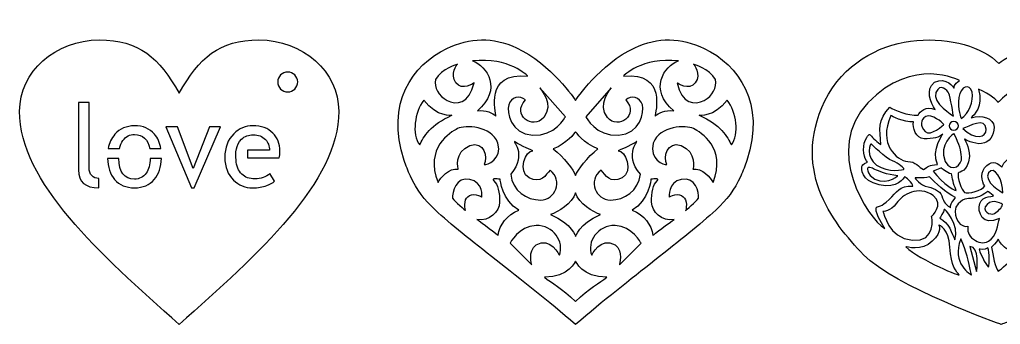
# Model space of a CAD drawing. Header units: centimetres. Extents: x 1 to 127, y -92 to 6.
# Drawn here: x 1.5 to 35.93, y -5.13 to 5.58 of the extents above; entities that cross this region are included whole.
import ezdxf

# ---------------------------------------------------------------- set-up
doc = ezdxf.new("R2010")
doc.units = ezdxf.units.CM
doc.header["$MEASUREMENT"] = 0
doc.layers.add('layer 1', color=7, linetype='Continuous')

msp = doc.modelspace()

# ---------------------------------------------------------------- linework, layer by layer
at = {"layer": 'layer 1', "color": 250}
for points, knots in [([(38.44755, -4.07428), (42.09797, -2.4166), (42.41359, 0.36562), (42.27171, 1.39655), (42.27171, 1.39655), (42.14091, 2.25882), (41.82323, 3.19906), (40.51609, 4.14173), (40.51609, 4.14173), (40.37378, 4.24435), (40.19772, 4.3185), (40.01599, 4.41005), (40.01599, 4.41005), (37.68978, 5.58197), (35.88168, 4.04417), (35.88168, 4.04417), (35.88168, 4.04417), (34.71781, 5.18719), (31.34948, 5.40455), (29.89464, 2.96204), (29.89464, 2.96204), (28.48385, 0.38734), (30.03572, -1.5525), (31.12908, -2.68113), (31.12908, -2.68113), (32.22243, -3.80976), (35.96103, -5.13237), (35.96103, -5.13237), (35.96103, -5.13237), (35.96103, -5.13237), (36.31603, -5.02723), (38.44755, -4.07428)], [0, 0, 0, 0, 0.11111111, 0.11111111, 0.11111111, 0.11111111, 0.22222222, 0.22222222, 0.22222222, 0.22222222, 0.33333333, 0.33333333, 0.33333333, 0.33333333, 0.44444444, 0.44444444, 0.44444444, 0.44444444, 0.55555556, 0.55555556, 0.55555556, 0.55555556, 0.66666667, 0.66666667, 0.66666667, 0.66666667, 0.77777778, 0.77777778, 0.77777778, 0.77777778, 1, 1, 1, 1]), ([(1.49795, 2.36764), (1.49795, -0.13237), (4.29894, -2.63238), (7.09992, -5.13237), (7.09992, -5.13237), (9.9009, -2.63238), (12.70188, -0.13237), (12.70188, 2.36764), (12.70188, 2.36764), (12.70188, 3.74764), (11.44707, 4.86763), (9.9009, 4.86763), (9.9009, 4.86763), (8.5004, 4.86763), (7.80014, 4.24263), (7.09992, 2.99262), (7.09992, 2.99262), (6.39968, 4.24263), (5.69942, 4.86763), (4.29894, 4.86763), (4.29894, 4.86763), (2.75277, 4.86763), (1.49795, 3.74764), (1.49795, 2.36764)], [0, 0, 0, 0, 0.14285714, 0.14285714, 0.14285714, 0.14285714, 0.28571429, 0.28571429, 0.28571429, 0.28571429, 0.42857143, 0.42857143, 0.42857143, 0.42857143, 0.57142857, 0.57142857, 0.57142857, 0.57142857, 0.71428571, 0.71428571, 0.71428571, 0.71428571, 1, 1, 1, 1]), ([(16.09592, -1.111), (17.1496, -2.10209), (19.09074, -3.48411), (21.01725, -5.1319), (21.01725, -5.1319), (21.01725, -5.1319), (21.01841, -5.13237), (21.01841, -5.13237), (21.01841, -5.13237), (22.94491, -3.48458), (24.8834, -2.10209), (25.9371, -1.111), (25.9371, -1.111), (26.32865, -0.74273), (26.59554, -0.40896), (26.81472, 0.07661), (26.81472, 0.07661), (26.90053, 0.2667), (26.97254, 0.45161), (27.03168, 0.63126), (27.03168, 0.63126), (27.6926, 2.63882), (26.74837, 3.98926), (25.53206, 4.56693), (25.53206, 4.56693), (24.71754, 4.95378), (23.91074, 4.97282), (23.09317, 4.59232), (23.09317, 4.59232), (21.86291, 4.01975), (21.03392, 2.76929), (21.0165, 2.7429), (21.0165, 2.7429), (20.99909, 2.76929), (20.17011, 4.01975), (18.93985, 4.59232), (18.93985, 4.59232), (18.12228, 4.97282), (17.31548, 4.95378), (16.50096, 4.56693), (16.50096, 4.56693), (15.28465, 3.98926), (14.34042, 2.63882), (15.00135, 0.63126), (15.00135, 0.63126), (15.06048, 0.45161), (15.13249, 0.2667), (15.2183, 0.07661), (15.2183, 0.07661), (15.43748, -0.40896), (15.70437, -0.74274), (16.09592, -1.111)], [0, 0, 0, 0, 0.07142857, 0.07142857, 0.07142857, 0.07142857, 0.14285714, 0.14285714, 0.14285714, 0.14285714, 0.21428571, 0.21428571, 0.21428571, 0.21428571, 0.28571429, 0.28571429, 0.28571429, 0.28571429, 0.35714286, 0.35714286, 0.35714286, 0.35714286, 0.42857143, 0.42857143, 0.42857143, 0.42857143, 0.5, 0.5, 0.5, 0.5, 0.57142857, 0.57142857, 0.57142857, 0.57142857, 0.64285714, 0.64285714, 0.64285714, 0.64285714, 0.71428571, 0.71428571, 0.71428571, 0.71428571, 0.78571429, 0.78571429, 0.78571429, 0.78571429, 0.85714286, 0.85714286, 0.85714286, 0.85714286, 1, 1, 1, 1]), ([(18.21982, 2.19317), (18.1028, 2.29146), (17.88453, 2.41421), (17.56925, 2.38037), (17.56925, 2.38037), (18.45383, 3.10582), (17.9156, 3.967), (17.39608, 4.1308), (17.39608, 4.1308), (18.69722, 4.27122), (19.33373, 3.59725), (19.33373, 3.59725), (19.33373, 3.59725), (17.7986, 3.75639), (18.22382, 2.28971), (18.21982, 2.19317)], [0, 0, 0, 0, 0.2, 0.2, 0.2, 0.2, 0.4, 0.4, 0.4, 0.4, 0.6, 0.6, 0.6, 0.6, 1, 1, 1, 1]), ([(23.8132, 2.19317), (23.8092, 2.28971), (24.23443, 3.75639), (22.69929, 3.59725), (22.69929, 3.59725), (22.69929, 3.59725), (23.3358, 4.27122), (24.63694, 4.1308), (24.63694, 4.1308), (24.11742, 3.967), (23.57919, 3.10582), (24.46377, 2.38037), (24.46377, 2.38037), (24.14849, 2.41421), (23.93021, 2.29146), (23.8132, 2.19317)], [0, 0, 0, 0, 0.2, 0.2, 0.2, 0.2, 0.4, 0.4, 0.4, 0.4, 0.6, 0.6, 0.6, 0.6, 1, 1, 1, 1]), ([(32.85996, -0.27167), (32.3628, -0.24967), (32.3144, -0.47845), (32.02402, -0.74683), (32.02402, -0.74683), (31.73364, -1.0152), (31.67428, -0.96953), (31.58405, -1.0064), (31.58405, -1.0064), (31.50486, -1.1384), (31.7255, -1.52967), (31.87426, -1.76673), (31.87426, -1.76673), (31.27508, -1.38785), (29.69785, 1.00004), (31.2839, 2.65658), (31.2839, 2.65658), (32.86995, 4.31313), (34.49663, 3.44165), (34.49663, 3.44165), (34.49663, 3.44165), (34.29423, 3.31845), (34.30304, 3.17326), (34.30304, 3.17326), (34.30304, 3.17326), (34.30304, 3.17326), (34.03916, 3.60091), (33.61669, 3.38005), (33.61669, 3.38005), (33.28672, 3.10287), (33.49093, 2.66447), (33.64638, 2.42111), (33.64638, 2.42111), (33.32227, 2.5693), (33.10178, 2.35253), (33.04446, 2.21762), (33.04446, 2.21762), (32.67845, 2.19994), (32.21688, 2.40674), (32.05042, 2.50011), (32.05042, 2.50011), (31.61937, 2.06131), (31.69636, 1.70472), (31.73701, 1.19134), (31.73701, 1.19134), (31.64661, 1.22451), (31.42613, 1.45897), (31.38645, 1.50542), (31.38645, 1.50542), (31.34677, 1.55187), (31.3177, 1.60101), (31.19688, 1.35621), (31.19688, 1.35621), (31.05609, 1.05703), (31.16002, 0.67361), (31.26518, 0.56762), (31.26518, 0.56762), (31.07115, 0.49243), (31.09761, 0.46145), (31.07115, 0.41278), (31.07115, 0.41278), (31.04469, 0.36412), (31.03146, -0.08487), (31.67306, -0.22863), (31.67306, -0.22863), (32.31466, -0.3724), (32.55279, 0.03014), (32.56822, 0.05006), (32.56822, 0.05006), (32.58366, 0.06996), (32.86324, -0.172), (32.85996, -0.27167)], [0, 0, 0, 0, 0.05263158, 0.05263158, 0.05263158, 0.05263158, 0.10526316, 0.10526316, 0.10526316, 0.10526316, 0.15789474, 0.15789474, 0.15789474, 0.15789474, 0.21052632, 0.21052632, 0.21052632, 0.21052632, 0.26315789, 0.26315789, 0.26315789, 0.26315789, 0.31578947, 0.31578947, 0.31578947, 0.31578947, 0.36842105, 0.36842105, 0.36842105, 0.36842105, 0.42105263, 0.42105263, 0.42105263, 0.42105263, 0.47368421, 0.47368421, 0.47368421, 0.47368421, 0.52631579, 0.52631579, 0.52631579, 0.52631579, 0.57894737, 0.57894737, 0.57894737, 0.57894737, 0.63157895, 0.63157895, 0.63157895, 0.63157895, 0.68421053, 0.68421053, 0.68421053, 0.68421053, 0.73684211, 0.73684211, 0.73684211, 0.73684211, 0.78947368, 0.78947368, 0.78947368, 0.78947368, 0.84210526, 0.84210526, 0.84210526, 0.84210526, 0.89473684, 0.89473684, 0.89473684, 0.89473684, 1, 1, 1, 1]), ([(17.45224, 3.35855), (17.29635, 2.60557), (16.82806, 2.57199), (16.50378, 2.73975), (16.50378, 2.73975), (16.20571, 2.89395), (16.04342, 3.20534), (16.09965, 3.47556), (16.09965, 3.47556), (16.3243, 3.85467), (16.8719, 4.01379), (16.8719, 4.01379), (16.8719, 4.01379), (16.8719, 4.01379), (16.5864, 3.66745), (16.81105, 3.36324), (16.81105, 3.36324), (17.0357, 3.05901), (17.45224, 3.35855), (17.45224, 3.35855)], [0, 0, 0, 0, 0.16666667, 0.16666667, 0.16666667, 0.16666667, 0.33333333, 0.33333333, 0.33333333, 0.33333333, 0.5, 0.5, 0.5, 0.5, 0.66666667, 0.66666667, 0.66666667, 0.66666667, 1, 1, 1, 1]), ([(25.52925, 2.73975), (25.20496, 2.57199), (24.73667, 2.60557), (24.58078, 3.35855), (24.58078, 3.35855), (24.58078, 3.35855), (24.99733, 3.05901), (25.22197, 3.36324), (25.22197, 3.36324), (25.44662, 3.66745), (25.16113, 4.01379), (25.16113, 4.01379), (25.16113, 4.01379), (25.16113, 4.01379), (25.70872, 3.85467), (25.93337, 3.47556), (25.93337, 3.47556), (25.9896, 3.20534), (25.82731, 2.89395), (25.52925, 2.73975)], [0, 0, 0, 0, 0.16666667, 0.16666667, 0.16666667, 0.16666667, 0.33333333, 0.33333333, 0.33333333, 0.33333333, 0.5, 0.5, 0.5, 0.5, 0.66666667, 0.66666667, 0.66666667, 0.66666667, 1, 1, 1, 1]), ([(10.56043, 3.38944), (10.56043, 3.5828), (10.71719, 3.73956), (10.91055, 3.73956), (10.91055, 3.73956), (11.10392, 3.73956), (11.26068, 3.5828), (11.26068, 3.38944), (11.26068, 3.38944), (11.26068, 3.19607), (11.10392, 3.03931), (10.91055, 3.03931), (10.91055, 3.03931), (10.71719, 3.03931), (10.56043, 3.19607), (10.56043, 3.38944)], [0, 0, 0, 0, 0.2, 0.2, 0.2, 0.2, 0.4, 0.4, 0.4, 0.4, 0.6, 0.6, 0.6, 0.6, 1, 1, 1, 1]), ([(35.38536, -0.26287), (35.31562, -0.42239), (34.78187, -0.56041), (34.67603, -0.49405), (34.67603, -0.49405), (34.5702, -0.42769), (34.41743, 0.05831), (34.44823, 0.1815), (34.44823, 0.1815), (34.48674, 0.25162), (34.80567, 0.21037), (34.8442, 0.77105), (34.8442, 0.77105), (34.83752, 1.13268), (34.66821, 1.387), (34.66821, 1.387), (34.66821, 1.387), (34.66821, 1.387), (35.00258, 1.18462), (35.27536, 1.22421), (35.27536, 1.22421), (35.54814, 1.26381), (35.71093, 1.497), (35.71093, 1.80498), (35.71093, 1.80498), (35.71093, 2.11294), (35.27535, 2.26679), (34.90138, 2.1304), (34.90138, 2.1304), (34.99703, 2.21961), (35.34127, 2.52066), (35.16978, 3.13367), (35.16978, 3.13367), (35.57014, 2.96208), (35.83852, 2.7333), (35.84821, 2.6654), (35.84821, 2.6654), (35.84821, 2.6654), (36.70291, 3.64346), (38.20084, 3.56416), (38.20084, 3.56416), (37.86413, 3.26048), (37.61587, 2.88733), (37.31681, 2.82129), (37.31681, 2.82129), (36.9516, 2.77736), (36.60856, 2.82145), (36.52047, 2.86088), (36.52047, 2.86088), (36.47647, 2.92689), (36.54247, 2.45612), (37.02642, 2.27133), (37.02642, 2.27133), (37.308, 2.07776), (36.78012, 1.959), (36.55123, 2.01407), (36.55123, 2.01407), (36.52484, 1.8205), (36.56115, 1.63653), (36.48087, 1.4574), (36.48087, 1.4574), (36.39288, 1.25061), (36.29168, 0.88985), (36.33568, 0.75346), (36.33568, 0.75346), (36.22974, 0.7166), (36.05418, 0.5928), (35.98371, 0.39708), (35.98371, 0.39708), (35.85589, 0.52874), (35.68013, 0.64347), (35.45135, 0.44988), (35.45135, 0.44988), (35.22257, 0.2563), (35.26216, -0.11328), (35.38536, -0.26287)], [0, 0, 0, 0, 0.05, 0.05, 0.05, 0.05, 0.1, 0.1, 0.1, 0.1, 0.15, 0.15, 0.15, 0.15, 0.2, 0.2, 0.2, 0.2, 0.25, 0.25, 0.25, 0.25, 0.3, 0.3, 0.3, 0.3, 0.35, 0.35, 0.35, 0.35, 0.4, 0.4, 0.4, 0.4, 0.45, 0.45, 0.45, 0.45, 0.5, 0.5, 0.5, 0.5, 0.55, 0.55, 0.55, 0.55, 0.6, 0.6, 0.6, 0.6, 0.65, 0.65, 0.65, 0.65, 0.7, 0.7, 0.7, 0.7, 0.75, 0.75, 0.75, 0.75, 0.8, 0.8, 0.8, 0.8, 0.85, 0.85, 0.85, 0.85, 0.9, 0.9, 0.9, 0.9, 1, 1, 1, 1]), ([(20.65826, 2.16507), (20.65826, 2.16507), (20.2932, 1.46303), (19.51158, 1.5192), (19.51158, 1.5192), (18.72997, 1.57536), (18.59892, 2.32421), (18.66914, 2.59099), (18.66914, 2.59099), (18.73934, 2.85777), (19.08098, 2.92797), (19.25417, 2.75948), (19.25417, 2.75948), (18.76742, 2.23996), (19.51625, 1.68302), (19.90004, 2.14167), (19.90004, 2.14167), (20.27107, 2.5851), (19.7935, 3.14663), (19.76133, 3.18347), (19.76133, 3.18347), (19.76133, 3.18347), (20.65826, 2.16507), (20.65826, 2.16507)], [0, 0, 0, 0, 0.14285714, 0.14285714, 0.14285714, 0.14285714, 0.28571429, 0.28571429, 0.28571429, 0.28571429, 0.42857143, 0.42857143, 0.42857143, 0.42857143, 0.57142857, 0.57142857, 0.57142857, 0.57142857, 0.71428571, 0.71428571, 0.71428571, 0.71428571, 1, 1, 1, 1]), ([(23.36388, 2.59099), (23.4341, 2.32421), (23.30305, 1.57536), (22.52144, 1.5192), (22.52144, 1.5192), (21.73982, 1.46303), (21.37476, 2.16507), (21.37476, 2.16507), (21.37476, 2.16507), (21.37476, 2.16507), (22.27169, 3.18347), (22.27169, 3.18347), (22.27169, 3.18347), (22.23952, 3.14663), (21.76195, 2.5851), (22.13298, 2.14167), (22.13298, 2.14167), (22.51677, 1.68302), (23.2656, 2.23996), (22.77885, 2.75948), (22.77885, 2.75948), (22.95204, 2.92797), (23.29368, 2.85777), (23.36388, 2.59099)], [0, 0, 0, 0, 0.14285714, 0.14285714, 0.14285714, 0.14285714, 0.28571429, 0.28571429, 0.28571429, 0.28571429, 0.42857143, 0.42857143, 0.42857143, 0.42857143, 0.57142857, 0.57142857, 0.57142857, 0.57142857, 0.71428571, 0.71428571, 0.71428571, 0.71428571, 1, 1, 1, 1]), ([(34.28544, 2.19214), (34.28544, 2.19214), (33.5111, 2.65411), (33.66948, 3.01488), (33.66948, 3.01488), (33.82788, 3.37565), (34.06986, 3.09407), (34.12266, 2.98848), (34.12266, 2.98848), (34.17545, 2.88289), (34.28544, 2.19214), (34.28544, 2.19214)], [0, 0, 0, 0, 0.25, 0.25, 0.25, 0.25, 0.5, 0.5, 0.5, 0.5, 1, 1, 1, 1]), ([(34.93659, 3.03247), (35.01138, 2.7201), (34.8222, 2.27574), (34.55822, 2.10415), (34.55822, 2.10415), (34.55822, 2.10415), (34.42183, 2.42092), (34.47902, 2.8389), (34.47902, 2.8389), (34.53622, 3.25686), (34.8618, 3.34485), (34.93659, 3.03247)], [0, 0, 0, 0, 0.25, 0.25, 0.25, 0.25, 0.5, 0.5, 0.5, 0.5, 1, 1, 1, 1]), ([(4.28489, -0.33188), (3.80314, -0.33188), (3.56225, -0.1211), (3.56225, 0.30111), (3.56225, 0.30111), (3.56225, 0.30111), (3.56225, 2.66716), (3.56225, 2.66716), (3.56225, 2.66716), (3.56225, 2.66716), (3.93561, 2.66716), (3.93561, 2.66716), (3.93561, 2.66716), (3.93561, 2.66716), (3.93561, 0.36401), (3.93561, 0.36401), (3.93561, 0.36401), (3.93561, 0.2516), (3.96772, 0.16327), (4.03198, 0.09836), (4.03198, 0.09836), (4.09686, 0.03346), (4.18117, 0.00135), (4.28489, 0.00135), (4.28489, 0.00135), (4.28489, 0.00135), (4.28489, -0.33188), (4.28489, -0.33188)], [0, 0, 0, 0, 0.125, 0.125, 0.125, 0.125, 0.25, 0.25, 0.25, 0.25, 0.375, 0.375, 0.375, 0.375, 0.5, 0.5, 0.5, 0.5, 0.625, 0.625, 0.625, 0.625, 0.75, 0.75, 0.75, 0.75, 1, 1, 1, 1]), ([(16.67061, 2.21718), (15.94028, 1.90515), (15.66786, 1.44769), (15.54579, 1.17673), (15.54579, 1.17673), (15.25521, 1.54228), (15.36952, 2.33826), (15.68778, 2.75013), (15.68778, 2.75013), (16.1605, 2.13231), (16.67061, 2.21718), (16.67061, 2.21718)], [0, 0, 0, 0, 0.25, 0.25, 0.25, 0.25, 0.5, 0.5, 0.5, 0.5, 1, 1, 1, 1]), ([(26.48723, 1.17673), (26.36516, 1.44769), (26.09274, 1.90515), (25.36241, 2.21718), (25.36241, 2.21718), (25.36241, 2.21718), (25.87252, 2.13231), (26.34524, 2.75013), (26.34524, 2.75013), (26.6635, 2.33826), (26.77781, 1.54228), (26.48723, 1.17673)], [0, 0, 0, 0, 0.25, 0.25, 0.25, 0.25, 0.5, 0.5, 0.5, 0.5, 1, 1, 1, 1]), ([(33.72229, 0.48947), (33.41431, 0.46307), (33.38791, 0.42789), (33.23832, 0.30909), (33.23832, 0.30909), (33.07028, 0.38497), (32.94795, 0.60827), (32.67957, 0.59067), (32.67957, 0.59067), (32.28359, 0.64347), (31.63685, 1.20223), (32.08562, 2.20534), (32.08562, 2.20534), (32.08562, 2.20534), (32.54318, 1.95896), (32.88195, 1.98536), (32.88195, 1.98536), (32.83356, 1.79178), (32.96115, 1.3958), (33.25592, 1.39141), (33.25592, 1.39141), (33.5507, 1.387), (33.81468, 1.4354), (33.91147, 1.55859), (33.91147, 1.55859), (33.91159, 1.55873), (33.50153, 1.01529), (33.72229, 0.48947)], [0, 0, 0, 0, 0.125, 0.125, 0.125, 0.125, 0.25, 0.25, 0.25, 0.25, 0.375, 0.375, 0.375, 0.375, 0.5, 0.5, 0.5, 0.5, 0.625, 0.625, 0.625, 0.625, 0.75, 0.75, 0.75, 0.75, 1, 1, 1, 1]), ([(33.95064, 1.8969), (33.95064, 1.8969), (33.481, 1.45676), (33.29581, 1.64918), (33.29581, 1.64918), (33.11061, 1.84161), (33.10841, 2.06944), (33.31346, 2.17338), (33.31346, 2.17338), (33.5185, 2.27733), (33.89992, 1.96327), (33.95064, 1.8969)], [0, 0, 0, 0, 0.25, 0.25, 0.25, 0.25, 0.5, 0.5, 0.5, 0.5, 1, 1, 1, 1]), ([(35.43449, 1.73324), (35.44552, 1.42359), (35.02438, 1.3329), (34.6108, 1.75554), (34.6108, 1.75554), (34.80864, 1.81772), (35.41882, 2.1732), (35.43449, 1.73324)], [0, 0, 0, 0, 0.33333333, 0.33333333, 0.33333333, 0.33333333, 1, 1, 1, 1]), ([(5.00295, 1.04588), (5.00295, 1.04588), (4.60696, 1.04588), (4.60696, 1.04588), (4.60696, 1.04588), (4.64416, 1.24347), (4.72294, 1.41127), (4.84362, 1.54903), (4.84362, 1.54903), (5.01827, 1.74845), (5.24779, 1.84814), (5.53281, 1.84814), (5.53281, 1.84814), (5.83326, 1.84814), (6.06612, 1.75246), (6.23207, 1.56041), (6.23207, 1.56041), (6.34884, 1.42576), (6.42449, 1.25433), (6.45911, 1.04588), (6.45911, 1.04588), (6.45911, 1.04588), (6.06495, 1.04588), (6.06495, 1.04588), (6.06495, 1.04588), (6.00542, 1.37718), (5.82815, 1.54301), (5.53281, 1.54301), (5.53281, 1.54301), (5.36285, 1.54301), (5.22767, 1.47409), (5.12667, 1.33559), (5.12667, 1.33559), (5.06876, 1.25621), (5.02753, 1.15966), (5.00295, 1.04588)], [0, 0, 0, 0, 0.1, 0.1, 0.1, 0.1, 0.2, 0.2, 0.2, 0.2, 0.3, 0.3, 0.3, 0.3, 0.4, 0.4, 0.4, 0.4, 0.5, 0.5, 0.5, 0.5, 0.6, 0.6, 0.6, 0.6, 0.7, 0.7, 0.7, 0.7, 0.8, 0.8, 0.8, 0.8, 1, 1, 1, 1]), ([(8.55125, 1.81201), (8.55125, 1.81201), (7.62787, -0.33188), (7.62787, -0.33188), (7.62787, -0.33188), (7.62787, -0.33188), (7.5315, -0.33188), (7.5315, -0.33188), (7.5315, -0.33188), (7.5315, -0.33188), (6.6322, 1.81201), (6.6322, 1.81201), (6.6322, 1.81201), (6.6322, 1.81201), (7.04169, 1.81201), (7.04169, 1.81201), (7.04169, 1.81201), (7.04169, 1.81201), (7.59374, 0.34261), (7.59374, 0.34261), (7.59374, 0.34261), (7.59374, 0.34261), (8.16182, 1.81201), (8.16182, 1.81201), (8.16182, 1.81201), (8.16182, 1.81201), (8.55125, 1.81201), (8.55125, 1.81201)], [0, 0, 0, 0, 0.125, 0.125, 0.125, 0.125, 0.25, 0.25, 0.25, 0.25, 0.375, 0.375, 0.375, 0.375, 0.5, 0.5, 0.5, 0.5, 0.625, 0.625, 0.625, 0.625, 0.75, 0.75, 0.75, 0.75, 1, 1, 1, 1]), ([(9.01028, -0.06289), (8.80487, 0.13451), (8.70249, 0.40014), (8.70249, 0.73339), (8.70249, 0.73339), (8.70249, 1.07998), (8.80753, 1.35833), (9.01832, 1.56779), (9.01832, 1.56779), (9.20632, 1.75446), (9.42915, 1.84814), (9.68675, 1.84814), (9.68675, 1.84814), (9.98586, 1.84814), (10.22073, 1.76383), (10.39069, 1.59454), (10.39069, 1.59454), (10.55529, 1.43194), (10.63758, 1.2165), (10.63758, 0.94815), (10.63758, 0.94815), (10.63758, 0.86519), (10.62756, 0.78957), (10.60816, 0.72), (10.60816, 0.72), (10.60816, 0.72), (9.49635, 0.72), (9.49635, 0.72), (9.49635, 0.72), (9.49635, 0.72), (9.49635, 0.98898), (9.49635, 0.98898), (9.49635, 0.98898), (9.49635, 0.98898), (10.26825, 0.98898), (10.26825, 0.98898), (10.26825, 0.98898), (10.26825, 1.14087), (10.22138, 1.26733), (10.12706, 1.36904), (10.12706, 1.36904), (10.02334, 1.47944), (9.88282, 1.535), (9.70484, 1.535), (9.70484, 1.535), (9.5382, 1.535), (9.39904, 1.48079), (9.28663, 1.37306), (9.28663, 1.37306), (9.08465, 1.17985), (9.07354, 0.90376), (9.09819, 0.64387), (9.09819, 0.64387), (9.11088, 0.4351), (9.17711, 0.27176), (9.29733, 0.1539), (9.29733, 0.1539), (9.41642, 0.03881), (9.56901, -0.01872), (9.75569, -0.01872), (9.75569, -0.01872), (9.96846, -0.01872), (10.14579, 0.04418), (10.2883, 0.16995), (10.2883, 0.16995), (10.2883, 0.16995), (10.44488, -0.09902), (10.44488, -0.09902), (10.44488, -0.09902), (10.38736, -0.15656), (10.29903, -0.20675), (10.18059, -0.24889), (10.18059, -0.24889), (10.03137, -0.30445), (9.86544, -0.33188), (9.68276, -0.33188), (9.68276, -0.33188), (9.41844, -0.33188), (9.19429, -0.24221), (9.01028, -0.06289)], [0, 0, 0, 0, 0.04761905, 0.04761905, 0.04761905, 0.04761905, 0.0952381, 0.0952381, 0.0952381, 0.0952381, 0.14285714, 0.14285714, 0.14285714, 0.14285714, 0.19047619, 0.19047619, 0.19047619, 0.19047619, 0.23809524, 0.23809524, 0.23809524, 0.23809524, 0.28571429, 0.28571429, 0.28571429, 0.28571429, 0.33333333, 0.33333333, 0.33333333, 0.33333333, 0.38095238, 0.38095238, 0.38095238, 0.38095238, 0.42857143, 0.42857143, 0.42857143, 0.42857143, 0.47619048, 0.47619048, 0.47619048, 0.47619048, 0.52380952, 0.52380952, 0.52380952, 0.52380952, 0.57142857, 0.57142857, 0.57142857, 0.57142857, 0.61904762, 0.61904762, 0.61904762, 0.61904762, 0.66666667, 0.66666667, 0.66666667, 0.66666667, 0.71428571, 0.71428571, 0.71428571, 0.71428571, 0.76190476, 0.76190476, 0.76190476, 0.76190476, 0.80952381, 0.80952381, 0.80952381, 0.80952381, 0.85714286, 0.85714286, 0.85714286, 0.85714286, 0.9047619, 0.9047619, 0.9047619, 0.9047619, 1, 1, 1, 1]), ([(17.30717, 1.15882), (16.74084, 0.9248), (16.8953, 0.32573), (16.8953, 0.32573), (16.8953, 0.32573), (16.57237, 0.38657), (16.27282, 0.01214), (16.18858, -0.14231), (16.18858, -0.14231), (15.7065, 1.06988), (16.61916, 1.62216), (16.87657, 1.75321), (16.87657, 1.75321), (17.134, 1.88427), (18.056, 1.84682), (18.29002, 1.24306), (18.29002, 1.24306), (18.45383, 0.66739), (17.8996, 0.45686), (17.81263, 0.48485), (17.81263, 0.48485), (17.93899, 0.74227), (17.81263, 1.31794), (17.30717, 1.15882)], [0, 0, 0, 0, 0.14285714, 0.14285714, 0.14285714, 0.14285714, 0.28571429, 0.28571429, 0.28571429, 0.28571429, 0.42857143, 0.42857143, 0.42857143, 0.42857143, 0.57142857, 0.57142857, 0.57142857, 0.57142857, 0.71428571, 0.71428571, 0.71428571, 0.71428571, 1, 1, 1, 1]), ([(25.13772, 0.32573), (25.13772, 0.32573), (25.29218, 0.9248), (24.72585, 1.15882), (24.72585, 1.15882), (24.22039, 1.31794), (24.09403, 0.74227), (24.22039, 0.48485), (24.22039, 0.48485), (24.13342, 0.45686), (23.57919, 0.66739), (23.743, 1.24306), (23.743, 1.24306), (23.97702, 1.84682), (24.89902, 1.88427), (25.15645, 1.75321), (25.15645, 1.75321), (25.41386, 1.62216), (26.32652, 1.06988), (25.84444, -0.14231), (25.84444, -0.14231), (25.76021, 0.01214), (25.46067, 0.38657), (25.13772, 0.32573)], [0, 0, 0, 0, 0.14285714, 0.14285714, 0.14285714, 0.14285714, 0.28571429, 0.28571429, 0.28571429, 0.28571429, 0.42857143, 0.42857143, 0.42857143, 0.42857143, 0.57142857, 0.57142857, 0.57142857, 0.57142857, 0.71428571, 0.71428571, 0.71428571, 0.71428571, 1, 1, 1, 1]), ([(34.29679, 2.00307), (34.38688, 2.00307), (34.45996, 1.93325), (34.45996, 1.84714), (34.45996, 1.84714), (34.45996, 1.76104), (34.38688, 1.69121), (34.29679, 1.69121), (34.29679, 1.69121), (34.2067, 1.69121), (34.13365, 1.76104), (34.13365, 1.84714), (34.13365, 1.84714), (34.13365, 1.93325), (34.2067, 2.00307), (34.29679, 2.00307)], [0, 0, 0, 0, 0.2, 0.2, 0.2, 0.2, 0.4, 0.4, 0.4, 0.4, 0.6, 0.6, 0.6, 0.6, 1, 1, 1, 1]), ([(19.79307, -0.76085), (19.28761, -0.76085), (18.81422, -0.43717), (18.73934, 0.14787), (18.73934, 0.14787), (19.36649, 0.85928), (18.72285, 1.40231), (18.90346, 1.2776), (18.90346, 1.2776), (19.08406, 1.15289), (19.51562, 0.96937), (19.51562, 0.96937), (19.51562, 0.96937), (19.27288, 1.00905), (18.97088, 0.23049), (19.38521, 0.01682), (19.38521, 0.01682), (19.79955, -0.19686), (19.97493, 0.11511), (20.12001, 0.29296), (20.12001, 0.29296), (20.59741, -0.08146), (20.29855, -0.76085), (19.79307, -0.76085)], [0, 0, 0, 0, 0.14285714, 0.14285714, 0.14285714, 0.14285714, 0.28571429, 0.28571429, 0.28571429, 0.28571429, 0.42857143, 0.42857143, 0.42857143, 0.42857143, 0.57142857, 0.57142857, 0.57142857, 0.57142857, 0.71428571, 0.71428571, 0.71428571, 0.71428571, 1, 1, 1, 1]), ([(21.01851, 0.10322), (20.95942, 0.27772), (20.5922, 0.76439), (20.23251, 1.03613), (20.23251, 1.03613), (20.70704, 1.22066), (20.98613, 1.5952), (21.01842, 1.64124), (21.01842, 1.64124), (21.01842, 1.64124), (21.29434, 1.23296), (21.80049, 1.03613), (21.80049, 1.03613), (21.4408, 0.76439), (21.07759, 0.27772), (21.01851, 0.10322)], [0, 0, 0, 0, 0.2, 0.2, 0.2, 0.2, 0.4, 0.4, 0.4, 0.4, 0.6, 0.6, 0.6, 0.6, 1, 1, 1, 1]), ([(22.64781, 0.01682), (23.06214, 0.23049), (22.76014, 1.00905), (22.51739, 0.96937), (22.51739, 0.96937), (22.51739, 0.96937), (22.94896, 1.15289), (23.12956, 1.2776), (23.12956, 1.2776), (23.31017, 1.40231), (22.66653, 0.85928), (23.29368, 0.14787), (23.29368, 0.14787), (23.2188, -0.43717), (22.74541, -0.76085), (22.23995, -0.76085), (22.23995, -0.76085), (21.73447, -0.76085), (21.43561, -0.08146), (21.91301, 0.29296), (21.91301, 0.29296), (22.05809, 0.11511), (22.23347, -0.19686), (22.64781, 0.01682)], [0, 0, 0, 0, 0.14285714, 0.14285714, 0.14285714, 0.14285714, 0.28571429, 0.28571429, 0.28571429, 0.28571429, 0.42857143, 0.42857143, 0.42857143, 0.42857143, 0.57142857, 0.57142857, 0.57142857, 0.57142857, 0.71428571, 0.71428571, 0.71428571, 0.71428571, 1, 1, 1, 1]), ([(34.56701, 0.74466), (34.59782, 0.47188), (34.24585, 0.1639), (33.99507, 0.59946), (33.99507, 0.59946), (33.74869, 1.20223), (34.29864, 1.57618), (34.29864, 1.57618), (34.29864, 1.57618), (34.52742, 1.12302), (34.53622, 1.01744), (34.56701, 0.74466)], [0, 0, 0, 0, 0.25, 0.25, 0.25, 0.25, 0.5, 0.5, 0.5, 0.5, 1, 1, 1, 1]), ([(32.14281, 0.61707), (32.3848, 0.52028), (32.53878, 0.35309), (32.54758, 0.32668), (32.54758, 0.32668), (32.55637, 0.30029), (32.00206, 0.19032), (31.58846, 0.46307), (31.58846, 0.46307), (31.17485, 0.73583), (31.36407, 1.29901), (31.40367, 1.19782), (31.40367, 1.19782), (31.40367, 1.19782), (31.90083, 0.71385), (32.14281, 0.61707)], [0, 0, 0, 0, 0.2, 0.2, 0.2, 0.2, 0.4, 0.4, 0.4, 0.4, 0.6, 0.6, 0.6, 0.6, 1, 1, 1, 1]), ([(6.22604, -0.03879), (6.05607, -0.2342), (5.82524, -0.33188), (5.53281, -0.33188), (5.53281, -0.33188), (5.23305, -0.33188), (5.00018, -0.23284), (4.8329, -0.03544), (4.8329, -0.03544), (4.67549, 0.15032), (4.59215, 0.39716), (4.58287, 0.70447), (4.58287, 0.70447), (4.58287, 0.70447), (4.97627, 0.70447), (4.97627, 0.70447), (4.97627, 0.70447), (4.98975, 0.21682), (5.17545, -0.02676), (5.53281, -0.02676), (5.53281, -0.02676), (5.70544, -0.02676), (5.84129, 0.0435), (5.93963, 0.18469), (5.93963, 0.18469), (6.03005, 0.31444), (6.07919, 0.4877), (6.08654, 0.70447), (6.08654, 0.70447), (6.08654, 0.70447), (6.48008, 0.70447), (6.48008, 0.70447), (6.48008, 0.70447), (6.47079, 0.39343), (6.38611, 0.14585), (6.22604, -0.03879)], [0, 0, 0, 0, 0.1, 0.1, 0.1, 0.1, 0.2, 0.2, 0.2, 0.2, 0.3, 0.3, 0.3, 0.3, 0.4, 0.4, 0.4, 0.4, 0.5, 0.5, 0.5, 0.5, 0.6, 0.6, 0.6, 0.6, 0.7, 0.7, 0.7, 0.7, 0.8, 0.8, 0.8, 0.8, 1, 1, 1, 1]), ([(32.3364, 0.09351), (32.3364, 0.09351), (31.80843, -0.35086), (31.35527, 0.10671), (31.35527, 0.10671), (31.19218, 0.37191), (31.27415, 0.39515), (31.34986, 0.38377), (31.34986, 0.38377), (31.41803, 0.37356), (31.46455, 0.34782), (31.52609, 0.31753), (31.52609, 0.31753), (31.66078, 0.25117), (31.92933, 0.13584), (32.3364, 0.09351)], [0, 0, 0, 0, 0.2, 0.2, 0.2, 0.2, 0.4, 0.4, 0.4, 0.4, 0.6, 0.6, 0.6, 0.6, 1, 1, 1, 1]), ([(34.21504, 0.1639), (34.25024, 0.03192), (34.28104, -0.22327), (34.37344, -0.38606), (34.37344, -0.38606), (34.46582, -0.54885), (33.87627, -0.17927), (33.5771, 0.2563), (33.5771, 0.2563), (33.5771, 0.2563), (33.86307, 0.37069), (33.86307, 0.37069), (33.86307, 0.37069), (33.86307, 0.37069), (34.03466, 0.1815), (34.21504, 0.1639)], [0, 0, 0, 0, 0.2, 0.2, 0.2, 0.2, 0.4, 0.4, 0.4, 0.4, 0.6, 0.6, 0.6, 0.6, 1, 1, 1, 1]), ([(35.51606, 0.19382), (35.71449, 0.49684), (36.03419, -0.06497), (36.02096, -0.50954), (36.02096, -0.50954), (36.02096, -0.50954), (35.31763, -0.10921), (35.51606, 0.19382)], [0, 0, 0, 0, 0.33333333, 0.33333333, 0.33333333, 0.33333333, 1, 1, 1, 1]), ([(17.52568, -0.57544), (17.28651, -0.54105), (17.13578, -0.67522), (17.12496, -0.91926), (17.12496, -0.91926), (17.11979, -1.03626), (17.15271, -1.12985), (17.15271, -1.12985), (17.15271, -1.12985), (17.15271, -1.12985), (16.77829, -0.80691), (16.69873, -0.69927), (16.69873, -0.69927), (16.67545, -0.49281), (16.81573, 0.06362), (17.30248, -0.03466), (17.30248, -0.03466), (17.78923, -0.13294), (17.72839, -0.66182), (17.72839, -0.66182), (17.72839, -0.66182), (17.72839, -0.66182), (17.65566, -0.59412), (17.52568, -0.57544)], [0, 0, 0, 0, 0.14285714, 0.14285714, 0.14285714, 0.14285714, 0.28571429, 0.28571429, 0.28571429, 0.28571429, 0.42857143, 0.42857143, 0.42857143, 0.42857143, 0.57142857, 0.57142857, 0.57142857, 0.57142857, 0.71428571, 0.71428571, 0.71428571, 0.71428571, 1, 1, 1, 1]), ([(19.02483, -1.11114), (18.60828, -1.28898), (18.34369, -1.63222), (18.29938, -2.00039), (18.29938, -2.00039), (18.29938, -2.00039), (17.70031, -1.53704), (17.55521, -1.44342), (17.55521, -1.44342), (17.99048, -1.523), (18.34151, -1.17665), (18.35086, -0.83966), (18.35086, -0.83966), (18.36023, -0.5027), (18.2852, -0.19813), (18.14962, -0.09083), (18.14962, -0.09083), (18.02107, 0.0259), (18.36959, -0.02998), (18.36959, -0.02998), (18.36959, -0.02998), (18.36959, -0.02998), (18.43979, -0.78351), (19.02483, -1.11114)], [0, 0, 0, 0, 0.14285714, 0.14285714, 0.14285714, 0.14285714, 0.28571429, 0.28571429, 0.28571429, 0.28571429, 0.42857143, 0.42857143, 0.42857143, 0.42857143, 0.57142857, 0.57142857, 0.57142857, 0.57142857, 0.71428571, 0.71428571, 0.71428571, 0.71428571, 1, 1, 1, 1]), ([(23.0082, -1.11114), (23.59323, -0.78351), (23.66343, -0.02998), (23.66343, -0.02998), (23.66343, -0.02998), (23.66343, -0.02998), (24.01195, 0.0259), (23.8834, -0.09083), (23.8834, -0.09083), (23.74782, -0.19813), (23.67279, -0.5027), (23.68216, -0.83966), (23.68216, -0.83966), (23.69151, -1.17665), (24.04254, -1.523), (24.47781, -1.44342), (24.47781, -1.44342), (24.33271, -1.53704), (23.73364, -2.00039), (23.73364, -2.00039), (23.73364, -2.00039), (23.68933, -1.63222), (23.42474, -1.28898), (23.0082, -1.11114)], [0, 0, 0, 0, 0.14285714, 0.14285714, 0.14285714, 0.14285714, 0.28571429, 0.28571429, 0.28571429, 0.28571429, 0.42857143, 0.42857143, 0.42857143, 0.42857143, 0.57142857, 0.57142857, 0.57142857, 0.57142857, 0.71428571, 0.71428571, 0.71428571, 0.71428571, 1, 1, 1, 1]), ([(24.30463, -0.66182), (24.30463, -0.66182), (24.24379, -0.13294), (24.73054, -0.03466), (24.73054, -0.03466), (25.21729, 0.06362), (25.35757, -0.49281), (25.33429, -0.69927), (25.33429, -0.69927), (25.25473, -0.80691), (24.88031, -1.12985), (24.88031, -1.12985), (24.88031, -1.12985), (24.88031, -1.12985), (24.91323, -1.03626), (24.90806, -0.91926), (24.90806, -0.91926), (24.89724, -0.67522), (24.74651, -0.54105), (24.50734, -0.57544), (24.50734, -0.57544), (24.37736, -0.59412), (24.30463, -0.66182), (24.30463, -0.66182)], [0, 0, 0, 0, 0.14285714, 0.14285714, 0.14285714, 0.14285714, 0.28571429, 0.28571429, 0.28571429, 0.28571429, 0.42857143, 0.42857143, 0.42857143, 0.42857143, 0.57142857, 0.57142857, 0.57142857, 0.57142857, 0.71428571, 0.71428571, 0.71428571, 0.71428571, 1, 1, 1, 1]), ([(33.44071, 0.05392), (33.64972, -0.14021), (34.00827, -0.51804), (34.35583, -0.66763), (34.35583, -0.66763), (34.21065, -0.87442), (34.16665, -0.94041), (34.17985, -1.0328), (34.17985, -1.0328), (34.07619, -0.95489), (33.97313, -0.89417), (33.90267, -0.68963), (33.90267, -0.68963), (33.85868, -0.47845), (33.64757, -0.34654), (33.39677, -0.29802), (33.39677, -0.29802), (33.11071, -0.24947), (32.93475, 0.01872), (32.93475, 0.01872), (32.93475, 0.01872), (32.93475, 0.01872), (33.1921, -0.00275), (33.44071, 0.05392)], [0, 0, 0, 0, 0.14285714, 0.14285714, 0.14285714, 0.14285714, 0.28571429, 0.28571429, 0.28571429, 0.28571429, 0.42857143, 0.42857143, 0.42857143, 0.42857143, 0.57142857, 0.57142857, 0.57142857, 0.57142857, 0.71428571, 0.71428571, 0.71428571, 0.71428571, 1, 1, 1, 1]), ([(33.5199, -1.33197), (33.5199, -1.33197), (33.70909, -2.24711), (32.84235, -2.17232), (32.84235, -2.17232), (31.97563, -2.09752), (31.86124, -1.2088), (31.80404, -1.1604), (31.80404, -1.1604), (31.80404, -1.1604), (32.07242, -1.17799), (32.28359, -0.87442), (32.28359, -0.87442), (32.49478, -0.57083), (33.04146, -0.22925), (33.5771, -0.60603), (33.5771, -0.60603), (33.96754, -0.93443), (33.5199, -1.33197), (33.5199, -1.33197)], [0, 0, 0, 0, 0.16666667, 0.16666667, 0.16666667, 0.16666667, 0.33333333, 0.33333333, 0.33333333, 0.33333333, 0.5, 0.5, 0.5, 0.5, 0.66666667, 0.66666667, 0.66666667, 0.66666667, 1, 1, 1, 1]), ([(21.01861, -2.04222), (21.01861, -2.04222), (20.90164, -1.59789), (20.13874, -1.27494), (20.13874, -1.27494), (20.40546, -1.18168), (20.8984, -0.88452), (21.0182, -0.51242), (21.0182, -0.51242), (21.138, -0.88452), (21.62756, -1.18168), (21.89428, -1.27494), (21.89428, -1.27494), (21.13138, -1.59789), (21.01861, -2.04222), (21.01861, -2.04222)], [0, 0, 0, 0, 0.2, 0.2, 0.2, 0.2, 0.4, 0.4, 0.4, 0.4, 0.6, 0.6, 0.6, 0.6, 1, 1, 1, 1]), ([(35.49621, -0.45645), (35.49621, -0.45645), (35.59544, -0.55155), (35.68142, -0.60021), (35.68142, -0.60021), (35.76741, -0.64887), (35.29559, -0.58694), (35.20519, -0.88332), (35.20519, -0.88332), (35.11479, -1.17971), (35.31056, -1.71035), (35.89572, -1.40677), (35.89572, -1.40677), (35.85406, -1.59771), (35.80143, -2.04339), (35.5109, -2.20347), (35.5109, -2.20347), (35.31929, -2.30906), (35.16177, -2.25564), (34.99407, -2.14045), (34.99407, -2.14045), (34.77606, -1.99071), (34.787, -1.83925), (34.787, -1.67955), (34.787, -1.67955), (34.56873, -1.75363), (34.24379, -1.40271), (34.37344, -1.0064), (34.37344, -1.0064), (34.56701, -0.67204), (34.8266, -0.72042), (34.90139, -0.70283), (34.90139, -0.70283), (34.97619, -0.68524), (35.20496, -0.69843), (35.49621, -0.45645)], [0, 0, 0, 0, 0.1, 0.1, 0.1, 0.1, 0.2, 0.2, 0.2, 0.2, 0.3, 0.3, 0.3, 0.3, 0.4, 0.4, 0.4, 0.4, 0.5, 0.5, 0.5, 0.5, 0.6, 0.6, 0.6, 0.6, 0.7, 0.7, 0.7, 0.7, 0.8, 0.8, 0.8, 0.8, 1, 1, 1, 1]), ([(36.00554, -0.92093), (35.9901, -1.0271), (35.8534, -1.15317), (35.72111, -1.23279), (35.72111, -1.23279), (35.58881, -1.31242), (35.22502, -1.14875), (35.46315, -0.9165), (35.46315, -0.9165), (35.70126, -0.68426), (36.00554, -0.92093), (36.00554, -0.92093)], [0, 0, 0, 0, 0.25, 0.25, 0.25, 0.25, 0.5, 0.5, 0.5, 0.5, 1, 1, 1, 1]), ([(33.95987, -1.09), (33.95987, -1.0064), (34.51862, -1.66635), (34.33824, -2.15912), (34.33824, -2.15912), (34.22824, -1.93913), (34.13145, -1.55636), (33.80148, -1.39357), (33.80148, -1.39357), (33.80148, -1.39357), (33.95987, -1.1736), (33.95987, -1.09)], [0, 0, 0, 0, 0.25, 0.25, 0.25, 0.25, 0.5, 0.5, 0.5, 0.5, 1, 1, 1, 1]), ([(18.71594, -2.27653), (18.71594, -2.27653), (19.02015, -1.68213), (19.62858, -1.65872), (19.62858, -1.65872), (20.23703, -1.63532), (20.63484, -2.22972), (20.44764, -2.70243), (20.44764, -2.70243), (20.44764, -2.70243), (20.14803, -2.03805), (19.62858, -2.33269), (19.62858, -2.33269), (19.32962, -2.56614), (19.47882, -3.03474), (19.47882, -3.03474), (19.47882, -3.03474), (19.47882, -3.03474), (18.71594, -2.27653), (18.71594, -2.27653)], [0, 0, 0, 0, 0.16666667, 0.16666667, 0.16666667, 0.16666667, 0.33333333, 0.33333333, 0.33333333, 0.33333333, 0.5, 0.5, 0.5, 0.5, 0.66666667, 0.66666667, 0.66666667, 0.66666667, 1, 1, 1, 1]), ([(21.58538, -2.70243), (21.39818, -2.22972), (21.79599, -1.63532), (22.40444, -1.65872), (22.40444, -1.65872), (23.01287, -1.68213), (23.31708, -2.27653), (23.31708, -2.27653), (23.31708, -2.27653), (23.31708, -2.27653), (22.5542, -3.03474), (22.5542, -3.03474), (22.5542, -3.03474), (22.5542, -3.03474), (22.7034, -2.56614), (22.40444, -2.33269), (22.40444, -2.33269), (21.88499, -2.03805), (21.58538, -2.70243), (21.58538, -2.70243)], [0, 0, 0, 0, 0.16666667, 0.16666667, 0.16666667, 0.16666667, 0.33333333, 0.33333333, 0.33333333, 0.33333333, 0.5, 0.5, 0.5, 0.5, 0.66666667, 0.66666667, 0.66666667, 0.66666667, 1, 1, 1, 1]), ([(34.16225, -2.4231), (34.18865, -3.08305), (34.39544, -3.29863), (34.48783, -3.38662), (34.48783, -3.38662), (34.58021, -3.47461), (33.14153, -2.89386), (32.61357, -2.40109), (32.61357, -2.40109), (32.61357, -2.40109), (33.17673, -2.56828), (33.5419, -2.21191), (33.5419, -2.21191), (33.90706, -1.85553), (33.77069, -1.63995), (33.77069, -1.63995), (33.77069, -1.63995), (33.77069, -1.63995), (34.13586, -1.76315), (34.16225, -2.4231)], [0, 0, 0, 0, 0.16666667, 0.16666667, 0.16666667, 0.16666667, 0.33333333, 0.33333333, 0.33333333, 0.33333333, 0.5, 0.5, 0.5, 0.5, 0.66666667, 0.66666667, 0.66666667, 0.66666667, 1, 1, 1, 1]), ([(34.54503, -2.12831), (34.76061, -2.59469), (34.7914, -2.84986), (34.919, -3.39101), (34.919, -3.39101), (34.919, -3.39101), (34.18425, -2.99505), (34.54503, -2.12831)], [0, 0, 0, 0, 0.33333333, 0.33333333, 0.33333333, 0.33333333, 1, 1, 1, 1]), ([(34.8618, -2.3967), (35.22282, -2.36302), (35.09938, -3.26782), (35.09938, -3.26782), (35.09938, -3.26782), (35.09938, -3.26782), (34.8618, -2.3967), (34.8618, -2.3967)], [0, 0, 0, 0, 0.33333333, 0.33333333, 0.33333333, 0.33333333, 1, 1, 1, 1]), ([(35.8534, -2.14184), (35.90852, -2.2115), (36.00223, -2.40061), (36.20838, -2.50236), (36.20838, -2.50236), (36.21389, -2.63175), (36.25909, -2.72355), (36.32964, -2.81643), (36.32964, -2.81643), (36.3153, -2.87838), (35.95731, -3.20624), (35.85612, -3.26343), (35.85612, -3.26343), (35.74831, -3.14809), (35.66693, -2.70907), (35.6241, -2.41168), (35.6241, -2.41168), (35.64394, -2.41168), (35.80489, -2.24359), (35.8534, -2.14184)], [0, 0, 0, 0, 0.16666667, 0.16666667, 0.16666667, 0.16666667, 0.33333333, 0.33333333, 0.33333333, 0.33333333, 0.5, 0.5, 0.5, 0.5, 0.66666667, 0.66666667, 0.66666667, 0.66666667, 1, 1, 1, 1]), ([(35.49621, -2.43822), (35.5623, -2.62181), (35.54033, -3.02215), (35.52488, -3.09955), (35.52488, -3.09955), (35.50945, -3.17696), (35.23604, -2.70584), (35.18754, -2.48246), (35.18754, -2.48246), (35.19856, -2.48467), (35.37716, -2.52668), (35.49621, -2.43822)], [0, 0, 0, 0, 0.25, 0.25, 0.25, 0.25, 0.5, 0.5, 0.5, 0.5, 1, 1, 1, 1]), ([(19.92082, -3.47243), (20.78318, -3.47243), (21.01848, -2.90799), (21.01848, -2.90799), (21.01848, -2.90799), (21.01848, -2.90799), (21.24984, -3.47243), (22.1122, -3.47243), (22.1122, -3.47243), (21.85405, -3.68075), (21.50769, -3.85781), (21.01942, -4.33249), (21.01942, -4.33249), (20.53115, -3.85781), (20.17897, -3.68075), (19.92082, -3.47243)], [0, 0, 0, 0, 0.2, 0.2, 0.2, 0.2, 0.4, 0.4, 0.4, 0.4, 0.6, 0.6, 0.6, 0.6, 1, 1, 1, 1])]:
    msp.add_open_spline(points, degree=3, knots=knots, dxfattribs=at)

doc.saveas('drawing.dxf')
